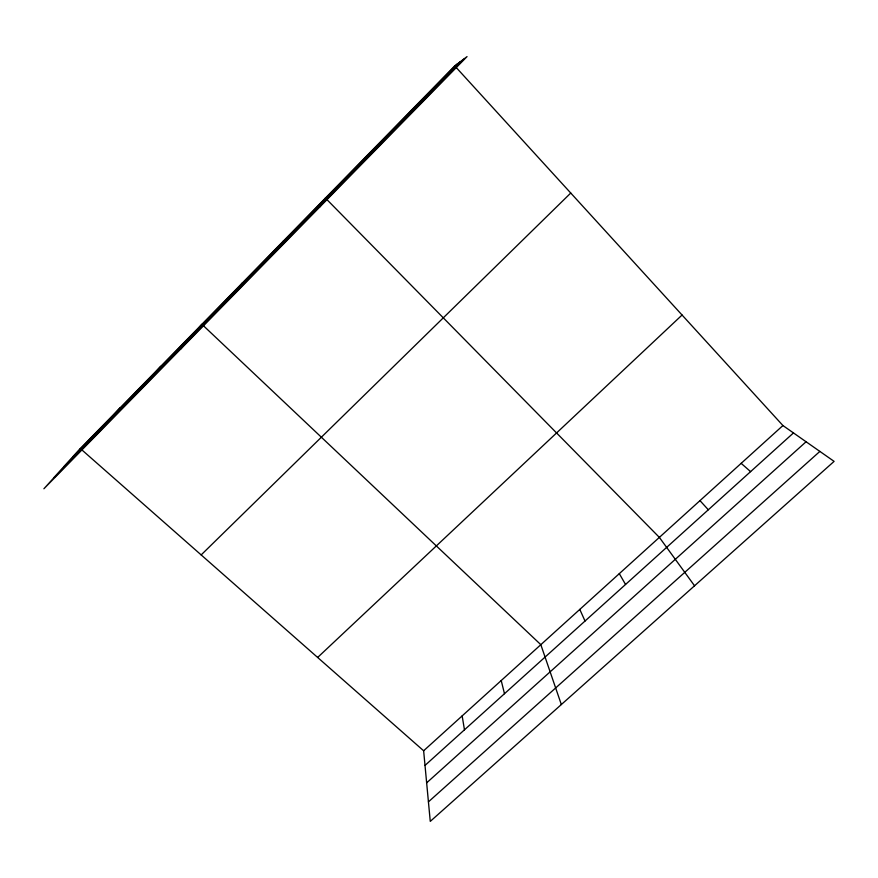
<?xml version="1.0" encoding="UTF-8"?>
<svg xmlns="http://www.w3.org/2000/svg" width="878" height="878" viewBox="0 0 878 878"><rect width="100%" height="100%" fill="white"/><g stroke="black" fill="none" stroke-linecap="round" stroke-linejoin="round"><path stroke-width="1.32" d="M320.02 206.769L325.409 198.066L659.367 537.391L694.553 585.791M281.377 243.711L283.616 240.781M239.112 286.886L242.449 282.848M180.462 349.301L201.896 324.278L540.826 644.682L561.338 704.551M155.296 372.535L160.751 366.335M113.734 414.998L120.231 407.743M80.315 448.526L43.9 488.772L467.041 56.609L454.738 65.905L80.315 448.526L423.635 750.767L430.264 821.391L834.1 461.378L782.924 425.545L454.738 65.905M72.83 456.801L457.251 64.006M63.874 466.69L460.27 61.734M54.063 477.544L463.595 59.221M201.161 554.918L570.755 193.039M317.638 657.457L682.074 315.026M423.635 750.767L782.924 425.545M425.007 765.418L793.482 432.931M426.642 782.858L806.081 441.755M428.431 801.855L819.865 451.413M410.959 110.639L412.232 110.013M741.164 463.343L750.591 471.629M699.975 500.625L708.316 509.778M619.308 573.641L625.542 584.463M579.798 609.409L585.022 621.031M501.217 680.538L504.477 693.708M462.157 715.899L464.462 729.816M367.86 154.693L367.926 155.285"/></g></svg>
